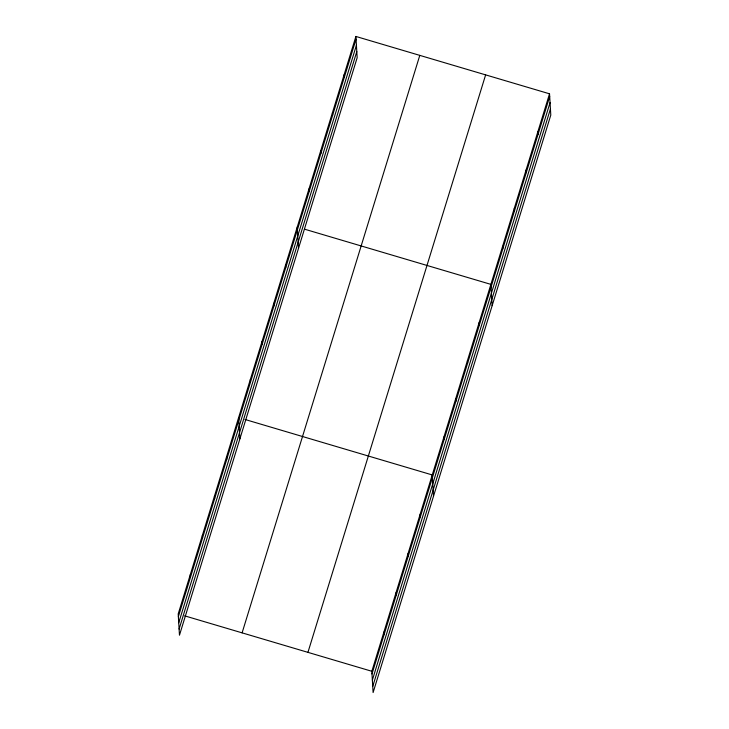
<?xml version="1.0" encoding="UTF-8"?>
<svg xmlns="http://www.w3.org/2000/svg" width="729" height="729" viewBox="0 0 729 729"><rect width="100%" height="100%" fill="white"/><g stroke="black" fill="none" stroke-linecap="round" stroke-linejoin="round"><path stroke-width="1.09" d="M355.898 36.45L178.204 613.927L179.471 635.196L357.164 57.719L355.898 36.45L549.529 93.804L550.796 115.073L373.102 692.55L371.836 671.281L549.529 93.804M178.368 616.597L356.062 39.129M178.733 622.739L356.426 45.262M179.106 629.054L356.8 51.586M242.101 632.854L419.795 55.377M307.939 652.355L485.632 74.877M372 673.961L549.693 96.483M372.364 680.093L550.058 102.616M372.738 686.417L550.431 108.94M304.713 229.225L490.89 284.374L492.157 305.642M245.008 419.476L432.251 474.944L433.518 496.212M184.592 615.823L371.836 671.281M537.802 131.922L537.966 134.592M526.074 170.03L526.238 172.709M514.346 208.148L514.51 210.818M502.618 246.256L502.782 248.935M479.163 322.491L479.327 325.161M467.435 360.6L467.599 363.279M455.707 398.717L455.871 401.387M443.979 436.826L444.143 439.505M420.168 514.209L420.332 516.888M408.085 553.475L408.249 556.154M396.002 592.75L396.166 595.42M383.919 632.016L384.083 634.686M344.17 74.568L344.334 77.238M332.442 112.676L332.606 115.355M320.714 150.794L320.878 153.464M308.987 188.902L309.151 191.581M297.259 227.02L298.526 248.288M285.531 265.128L285.695 267.807M273.803 303.246L273.967 305.916M262.076 341.354L262.24 344.033M250.348 379.472L250.512 382.142M238.62 417.58L239.887 438.849M226.537 456.855L226.701 459.525M214.454 496.121L214.618 498.8M202.37 535.387L202.534 538.066M190.287 574.662L190.451 577.332"/></g></svg>
